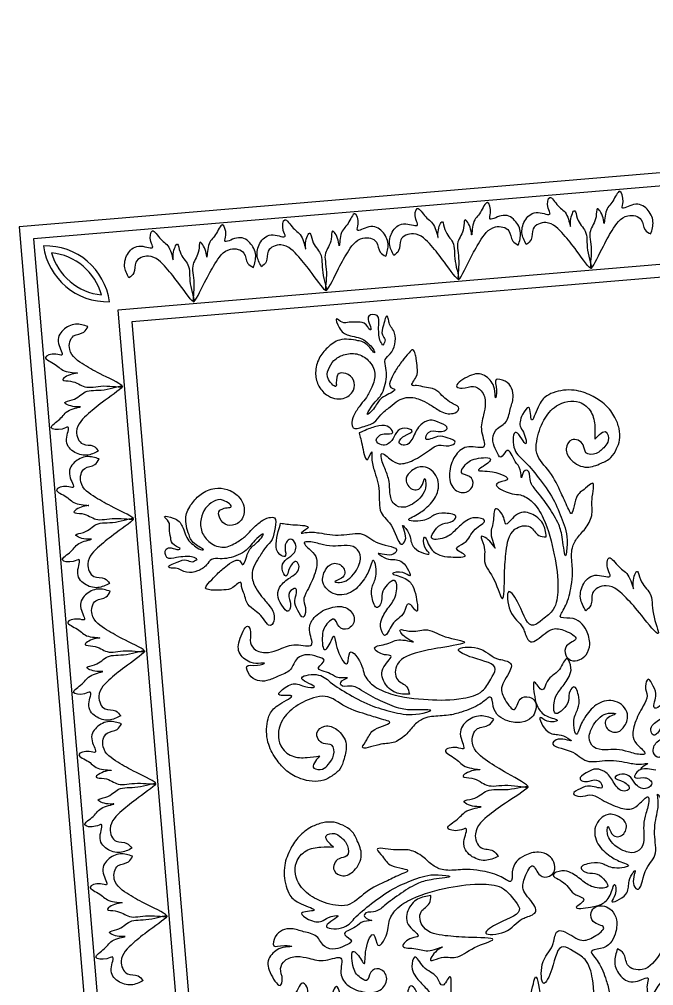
# Model space of a CAD drawing. Header units: millimetres. Extents: x 32582 to 41721, y -247935 to -234947.
# Drawn here: x 39853 to 39901.8, y -246998.3 to -246924 of the extents above; entities that cross this region are included whole.
import ezdxf

# ---------------------------------------------------------------- set-up
doc = ezdxf.new("R2010")
doc.units = ezdxf.units.MM
doc.header["$LTSCALE"] = 300
doc.header["$MEASUREMENT"] = 0
doc.layers.add('I-LINE-01', color=1, linetype='Continuous')
doc.layers.add('ID-facade', color=1, linetype='Continuous')

# ---------------------------------------------------------------- blocks, each defined once
blk = doc.blocks.new('arabesque3')
at = {"layer": 'I-LINE-01', "ltscale": 1100}
for points in [[(312.1, 648.2), (315.2, 655.6), (315.4, 664.7), (313.9, 676.7), (314.1, 690), (325.7, 690.9), (327.5, 683.8), (325.4, 673.4), (325.9, 671.7), (331.1, 679.4), (341.8, 684.6), (354.1, 686.2), (363.9, 687.5), (371, 693.2), (369.2, 680.9), (357.6, 668.3), (337.5, 659.2), (330.5, 651.2), (325.4, 643), (324.8, 639.4), (331.7, 649.1), (345.7, 659), (370.8, 663.4), (389, 655.2), (402.7, 642), (410.3, 623.1), (409, 605.6), (399.5, 590.2), (377, 581.9), (361.5, 591.4), (359.4, 605.4), (368.9, 616), (380, 616), (382.2, 611.6), (383.8, 603.7), (384.3, 600.8), (393.9, 610.9), (392.1, 624.7), (382.7, 636), (368.2, 642.1), (349.9, 640.9), (335.1, 629.6), (328.4, 610.6), (335.5, 592.1), (344.9, 578.9), (353.8, 570.3), (364.5, 558.1), (369.8, 547.2), (369.1, 539.6), (356, 538.9), (339.3, 542.9), (328, 552.1), (313.8, 561.4), (301.5, 568.4), (289.9, 571), (271.5, 565.8), (259.5, 557.7), (247.2, 547.4), (238.9, 541.9), (230.4, 540.1), (220.5, 543.2), (219.1, 545.9), (225.7, 553), (241.6, 569.4), (251.7, 578.5), (262.3, 581.8), (273.3, 585.6), (279, 586.6), (272.1, 597.6), (268.8, 610.4), (268.3, 623), (268.9, 629.9), (271.4, 635.8), (277.2, 632.6), (287.9, 622.7), (299.6, 610.1), (307.3, 599.3), (309.3, 588.1), (304.3, 584.8), (318.2, 577.6), (327.4, 572.4), (339.5, 559.7), (346.6, 555.2), (340.3, 564.3), (324.2, 579.3), (313.3, 603.5), (312.3, 615.6), (311.4, 627.5), (303.5, 634.6), (295.3, 647.1), (293.4, 662.4), (299, 677.7), (299.4, 684), (300.3, 687.1), (307.3, 675.7), (310.5, 662.3), (308, 654.8), (311.9, 647.8)], [(36.8, 477.1), (34.5, 494.3), (36.8, 515.4), (51, 531.2), (83.5, 530.5), (103.7, 513.1), (117.7, 485.3), (119.8, 468.9), (105.8, 440.8), (93.8, 408.8), (87.3, 387.3), (84.4, 379.1), (73.6, 400), (59.1, 411.1), (48.7, 416.8), (52.3, 394.4), (55.2, 374.2), (65.8, 356.9), (79.9, 344.2), (88.9, 331.1), (91.5, 320.4), (93.4, 296.9), (97.8, 278.6), (109, 253), (115.5, 244.2), (118.7, 238.7), (105.7, 234.3), (85.4, 214), (83.5, 194.2), (90.4, 180.6), (100.2, 175.1), (113, 176.1), (118.7, 183.8), (115.7, 196.5), (101.4, 204.6), (114.7, 217.6), (131.6, 222.6), (155.4, 210.9), (164.4, 209.2), (171, 223.6), (172.7, 229.8), (187, 256.2), (185.1, 282.8), (173.8, 263), (157.4, 231.5), (143.9, 237.7), (127.3, 249.6), (117, 276.3), (115.2, 325.1), (123.5, 377.9), (135.3, 402.2), (150.6, 414.4), (161.9, 417.6), (181.1, 434.4), (166.1, 438), (184.5, 451.5), (203.9, 457), (189.5, 464.7), (185.3, 468.7), (204.6, 472.9), (223.1, 464.6), (227.9, 456.9), (217.3, 449.5), (214.3, 437.3), (227.3, 428.4), (242.5, 437.9), (243.7, 461), (231.9, 482.4), (212.5, 490.8), (192, 488), (192, 509.5), (186, 532.2), (181.4, 548.3), (184.7, 565.8), (194.7, 573.5), (210.5, 573.2), (217.5, 576.1), (201.6, 587.6), (179.3, 587.8), (167.2, 572.2), (166.2, 558.8), (166.3, 553.6), (163.5, 563.7), (161.9, 578.5), (149.9, 574.7), (141.9, 550.6), (148.2, 534.5), (157.4, 517.5), (172.8, 508), (178.2, 493.8), (175.3, 479.5), (170.5, 470.3), (160.3, 478.3), (151.5, 461.8), (145.9, 449.3), (145.7, 437.9), (139.1, 447.4), (136.1, 447), (134.2, 433.8), (128.1, 418.1), (113.7, 392), (103.3, 366.1), (100.8, 344.5), (99.9, 321.6), (95.4, 337.3), (97.4, 371.8), (106.2, 402.4), (122.5, 435.2), (139.9, 461.9), (150.3, 481.5), (144.5, 501.7), (133, 484), (133.5, 497.6), (137.2, 507.4), (132.2, 525.2), (122.3, 533.7), (120.7, 516.2), (109.1, 532.5), (95.1, 546.4), (81.9, 550), (52.7, 547.9), (30.8, 536.4), (15.6, 522.4), (4.9, 503.3), (1.3, 487.2), (2.8, 471.2), (8.6, 459.9), (18.3, 448.7), (32.7, 442.7), (53.1, 439.9), (73.5, 453), (78.3, 469.5), (69, 480.6), (54.1, 471.5), (51.7, 460), (37.7, 457.3), (24.6, 464.9), (18.5, 472.7), (19.8, 484.8), (36.8, 477.1)], [(361.8, 531.1), (350.2, 534.3), (332.9, 537.3), (318.2, 532.3), (315.2, 525.1), (327.1, 524.9), (335.3, 522.9), (339.5, 517.7), (332.9, 510.2), (318, 514.3), (309.9, 524.7), (297.4, 529), (287.8, 523.8), (299.9, 518.2), (307.9, 508.7), (301.4, 505.4), (287.2, 515.8), (275, 530.6), (261.6, 535.2), (247.4, 529.2), (239.1, 520.4), (243.1, 517.8), (251.9, 518), (265.5, 518.6), (270.6, 510.2), (253.9, 511), (239.7, 507), (230.5, 499.7), (240.1, 496.2), (253.6, 498.9), (267.7, 493.9), (279.9, 487.8), (292.3, 482.9), (312.1, 480.9), (324.2, 489.4), (335.4, 497.4), (335.9, 494.2), (332.5, 475), (329.7, 458.4), (330.6, 442.5), (327, 426.1), (314, 419.6), (304.8, 421.4), (293.3, 427), (283, 437.1), (279.1, 449.1), (279.7, 455.3), (286.6, 444.2), (300.7, 444.4), (305.2, 459.3), (296.5, 468.5), (279.5, 472.1), (262.6, 454.6), (266.5, 430.8), (284.1, 414.1), (301.8, 405.6), (309.7, 402.2), (290.5, 397.7), (274.1, 402.8), (257.8, 403.4), (244, 396), (249.4, 391.1), (263.3, 389.3), (275.9, 381.8), (281.8, 372.3), (264.3, 369.7), (246.9, 378.3), (229.8, 389.2), (217.4, 391.5), (205, 385.9), (219.9, 375.5), (237.5, 358.8), (249.2, 352.3), (238.8, 341.4), (258.7, 341.9), (273.7, 346.6), (285.5, 359.4), (291.4, 374.6), (292.7, 360.5), (288, 350.7), (307.4, 361.4), (311.2, 377.4), (315.6, 389.9), (318.9, 394.6), (317.6, 376.4), (322.9, 369.1), (333.7, 393.7), (346.7, 417), (345.3, 446.5), (348.2, 477.2), (348.6, 496.9), (348, 502.4), (354.8, 493.2), (359.6, 510.7), (361.8, 531.1)], [(610.6, 388.1), (617.5, 392.2), (626.4, 393.7), (638.6, 393.8), (651.7, 395.9), (651, 407.4), (643.8, 408.3), (633.7, 404.7), (632, 405), (638.9, 411.3), (642.6, 422.5), (642.5, 434.9), (642.4, 444.9), (647.1, 452.7), (635.2, 449.2), (624.3, 436), (618, 414.8), (611.1, 406.7), (603.6, 400.5), (600.1, 399.5), (608.8, 407.7), (616.7, 422.8), (617.6, 448.4), (607, 465.3), (592.1, 477), (572.2, 482), (555.1, 478.3), (541.1, 466.7), (536, 443.3), (547.6, 429.3), (561.7, 429.1), (570.9, 440), (569.4, 451), (564.8, 452.5), (556.7, 453.1), (553.7, 453.2), (562.5, 464), (576.4, 464.2), (588.8, 456.4), (596.9, 442.9), (598.2, 424.6), (589, 408.3), (571.1, 399.1), (551.8, 403.6), (537.5, 411.1), (527.7, 418.8), (514.2, 427.7), (502.6, 431.4), (495.2, 429.8), (496.3, 416.6), (502.5, 400.6), (513.2, 390.7), (524.3, 377.9), (533, 366.7), (537.2, 355.6), (534.5, 336.7), (528.1, 323.7), (519.6, 310), (515.3, 301.1), (514.7, 292.4), (519.1, 283), (521.9, 282), (528.1, 289.5), (542.1, 307.5), (549.8, 318.8), (551.6, 329.7), (553.8, 341.2), (554, 346.9), (566, 341.6), (579, 340), (591.6, 341.3), (598.4, 342.8), (603.9, 346.1), (599.9, 351.4), (588.6, 360.7), (574.6, 370.5), (562.8, 376.7), (551.4, 377.1), (548.8, 371.8), (539.8, 384.5), (533.4, 393), (519.2, 403.1), (513.7, 409.6), (523.6, 404.6), (540.6, 390.7), (566.1, 383.2), (578.3, 383.9), (590.2, 384.6), (598.2, 377.8), (611.8, 371.3), (627.2, 371.5), (641.6, 379.2), (647.8, 380.4), (650.7, 381.8), (638.5, 387.2), (624.8, 388.5), (617.7, 385), (610.2, 387.8)], [(487.7, 421.4), (492.5, 410.2), (497.9, 393.6), (495, 378.3), (488.2, 374.4), (486.4, 386.1), (483.3, 393.9), (477.5, 397.4), (471, 389.8), (477.2, 375.6), (488.5, 369), (494.5, 357.3), (490.7, 347), (483.5, 358.3), (472.9, 364.9), (470.6, 357.9), (482.9, 345.3), (499.2, 335.3), (505.5, 322.6), (501.6, 307.7), (493.9, 298.4), (490.9, 301.9), (489.8, 310.7), (488.6, 324.2), (479.5, 328.1), (482.7, 311.8), (480.6, 297.1), (474.6, 287), (469.9, 296), (470.7, 309.7), (463.8, 323), (456.1, 334.3), (449.6, 345.9), (444.9, 365.2), (451.6, 378.3), (458, 390.6), (454.8, 390.6), (436.3, 384.6), (420.1, 379.6), (404.2, 378.3), (388.6, 372.5), (383.9, 358.7), (386.9, 349.8), (394, 339.3), (405.5, 330.4), (417.8, 328.2), (423.9, 329.6), (412, 334.9), (410.2, 348.9), (424.4, 355.4), (434.7, 348), (440.6, 331.8), (425.6, 312.6), (401.5, 313.3), (382.5, 328.3), (371.6, 344.7), (367.2, 352.1), (365.4, 332.4), (372.7, 316.9), (375.5, 300.9), (370, 286.1), (364.5, 290.9), (360.8, 304.4), (351.7, 315.8), (341.4, 320.4), (341.2, 302.7), (352.1, 286.6), (365.3, 271.1), (369.3, 259.2), (365.4, 246.2), (353, 259.5), (334.1, 274.6), (326, 285.3), (316.7, 273.5), (314.5, 293.3), (317.1, 308.8), (328.1, 322.3), (342.4, 330.2), (328.2, 329.5), (319.2, 323.5), (327.1, 344.2), (342.5, 350.2), (354.2, 356.2), (358.4, 360.2), (340.6, 356.3), (332.6, 360.7), (355.5, 374.7), (376.8, 390.7), (406.2, 393.4), (436.2, 400.5), (455.7, 403.6), (461.2, 403.8), (451.2, 409.2), (467.9, 416.3), (487.7, 421.4)], [(122.8, 351.4), (133, 354.9), (143.2, 368.1), (164.7, 367.9), (181, 339.4), (187.8, 307.3), (195.5, 274.1), (203, 301.1), (212.9, 328.9), (210.9, 352.1), (212.7, 364.2), (200.1, 353.7), (196, 345.5), (198.7, 363.2), (193.3, 382.6), (187.5, 399.9), (178, 386.2), (176.6, 377.1), (161.2, 386.9), (139.3, 386.2), (125.1, 370.5), (122.8, 351.4)], [(82.5, 241.4), (74.3, 248.4), (69.6, 264.4), (49.5, 272.1), (23.9, 251.4), (5.9, 224), (-13.4, 196), (-10.5, 223.8), (-9.6, 253.3), (0.7, 274.2), (3.4, 286.1), (11.4, 271.7), (12.2, 262.7), (16.1, 280.1), (28.3, 296.2), (39.9, 310.2), (43.7, 294), (41.8, 284.9), (59.7, 288.5), (79.8, 279.8), (87.3, 260.1), (82.5, 241.4)], [(478.7, 92), (496.1, 92.1), (516.7, 97.2), (530.4, 113.5), (525.2, 145.6), (505.3, 163.2), (475.8, 173.3), (459.3, 173.1), (433.3, 155.3), (403.3, 139.1), (382.9, 129.7), (375.1, 125.7), (397.3, 117.9), (410.3, 105.1), (417.4, 95.6), (394.7, 96), (374.3, 96.2), (355.7, 104.3), (341.2, 116.5), (327, 123.6), (316, 124.7), (292.6, 123.4), (273.8, 125.2), (246.9, 132.8), (237.3, 138.1), (231.4, 140.5), (228.8, 127), (211.5, 104.1), (192.1, 99.5), (177.7, 104.5), (170.9, 113.5), (170.2, 126.3), (177, 132.9), (190, 131.8), (200, 118.7), (211, 133.6), (213.7, 151.1), (198.8, 173.1), (196, 181.7), (209.3, 190.2), (215.2, 192.8), (239.4, 210.6), (266, 212.3), (247.9, 198.4), (219, 177.8), (226.9, 165.3), (241, 150.5), (268.8, 144), (317.5, 148.9), (368.6, 164.3), (391, 179.4), (401, 196.2), (402.7, 207.8), (416.7, 229.1), (422.3, 214.8), (433.2, 234.8), (436, 254.8), (445.5, 241.5), (450.1, 237.9), (451.6, 257.6), (440.9, 274.8), (432.6, 278.5), (426.7, 267.1), (415.1, 262.4), (404.4, 274), (411.8, 290.4), (434.4, 294.8), (457.3, 286), (468.3, 268), (468.4, 247.2), (489.6, 250.2), (512.9, 247.3), (529.5, 245), (546.4, 250.6), (552.6, 261.6), (550.2, 277.2), (552.1, 284.6), (565.7, 270.3), (569, 248.3), (555.1, 234.1), (542, 231.3), (536.9, 230.8), (547.2, 229.3), (562.1, 229.8), (559.9, 217.4), (537.2, 206.2), (520.4, 210.2), (502.3, 217), (490.7, 231), (476, 234.3), (462.2, 229.5), (453.7, 223.5), (463, 214.5), (447.9, 203.6), (436.3, 196.3), (425.1, 194.5), (435.3, 189.2), (435.3, 186.3), (422.5, 182.6), (407.9, 174.3), (383.9, 156.5), (359.8, 142.7), (338.7, 137.2), (316.1, 133.2), (332.3, 131), (366.2, 137.6), (395.3, 150.6), (425.6, 171.1), (449.6, 192), (467.6, 205), (488.4, 202.1), (472.4, 188.2), (485.9, 190.6), (495.1, 195.6), (513.3, 193), (523.1, 184.5), (506, 180.5), (523.8, 171.2), (539.4, 159.3), (544.9, 146.6), (546.8, 117.4), (538.3, 94.2), (526.6, 77.2), (509.1, 64), (493.6, 58.2), (477.6, 57.5), (465.5, 61.7), (453.1, 69.8), (445.3, 83.2), (439.6, 103.1), (449.8, 125.1), (465.6, 132.1), (477.8, 124.4), (470.9, 108.4), (459.7, 104.5), (459, 90.2), (468.3, 78.3), (476.9, 73.2), (488.8, 76.2), (478.7, 92)], [(342.5, 160), (344.6, 170.5), (356.3, 182.5), (353.1, 203.7), (322.6, 216), (289.9, 218.3), (256, 221.4), (281.7, 232.6), (307.9, 246.2), (331.1, 247.4), (342.9, 250.8), (334.1, 236.8), (326.7, 231.7), (343.8, 236.8), (363.8, 234.1), (381.7, 230.7), (369.4, 219.5), (360.6, 216.8), (372.4, 202.8), (374.7, 181.1), (361.1, 164.9), (342.5, 160)], [(230.5, 109.4), (238.4, 102.1), (254.8, 99.2), (264.7, 80.1), (247.1, 52.3), (221.9, 31.3), (196.2, 9), (223.6, 15), (252.8, 19.2), (272.4, 31.8), (283.9, 35.9), (268.6, 42.2), (259.6, 42), (276.4, 47.8), (291.1, 61.7), (303.6, 74.9), (287.1, 76.9), (278.4, 73.9), (279.8, 92.1), (269, 111), (248.5, 116.3), (230.5, 109.4)], [(250.7, -81.5), (256.9, -72.7), (272.4, -66.5), (278, -45.7), (255, -22.3), (226, -7), (196.2, 9.4), (224.2, 9.3), (253.6, 11.3), (275.4, 3.1), (287.5, 1.5), (273.9, -7.8), (265, -9.5), (282.7, -11.7), (300, -22.2), (315, -32.5), (299.3, -37.9), (290.1, -36.8), (295.4, -54.3), (288.7, -75.1), (269.8, -84.5), (250.7, -81.5)], [(477.1, -36.8), (494.3, -34.5), (515.4, -36.8), (531.2, -51), (530.5, -83.5), (513.1, -103.7), (485.3, -117.7), (468.9, -119.8), (440.8, -105.8), (408.8, -93.8), (387.3, -87.3), (379.1, -84.4), (400, -73.6), (411.1, -59.1), (416.8, -48.7), (394.4, -52.3), (374.2, -55.2), (356.9, -65.8), (344.2, -79.9), (331.1, -88.9), (320.4, -91.5), (296.9, -93.4), (278.6, -97.8), (253, -109), (244.2, -115.5), (238.7, -118.7), (234.3, -105.7), (214, -85.4), (194.2, -83.5), (180.6, -90.4), (175.1, -100.2), (176.1, -113), (183.8, -118.7), (196.5, -115.7), (204.6, -101.4), (217.6, -114.7), (222.6, -131.6), (210.9, -155.4), (209.2, -164.4), (223.6, -171), (229.8, -172.7), (256.2, -187), (282.8, -185.1), (263, -173.8), (231.5, -157.4), (237.7, -143.9), (249.6, -127.3), (276.3, -117), (325.1, -115.2), (377.9, -123.5), (402.2, -135.3), (414.4, -150.6), (417.6, -161.9), (434.4, -181.1), (438, -166.1), (451.5, -184.5), (457, -203.9), (464.7, -189.5), (468.7, -185.3), (472.9, -204.6), (464.6, -223.1), (456.9, -227.9), (449.5, -217.3), (437.3, -214.3), (428.4, -227.3), (437.9, -242.5), (461, -243.7), (482.4, -231.9), (490.8, -212.5), (488, -192), (509.5, -192), (532.2, -186), (548.3, -181.4), (565.8, -184.7), (573.5, -194.7), (573.2, -210.5), (576.1, -217.5), (587.6, -201.6), (587.8, -179.3), (572.2, -167.2), (558.8, -166.2), (553.6, -166.3), (563.7, -163.5), (578.5, -161.9), (574.7, -149.9), (550.6, -141.9), (534.5, -148.2), (517.5, -157.4), (508, -172.8), (493.8, -178.2), (479.5, -175.3), (470.3, -170.5), (478.3, -160.3), (461.8, -151.5), (449.3, -145.9), (437.9, -145.7), (447.4, -139.1), (447, -136.1), (433.8, -134.2), (418.1, -128.1), (392, -113.7), (366.1, -103.3), (344.5, -100.8), (321.6, -99.9), (337.3, -95.4), (371.8, -97.4), (402.4, -106.2), (435.2, -122.5), (461.9, -139.9), (481.5, -150.3), (501.7, -144.5), (484, -133), (497.6, -133.5), (507.4, -137.2), (525.2, -132.2), (533.7, -122.3), (516.2, -120.7), (532.5, -109.1), (546.4, -95.1), (550, -81.9), (547.9, -52.7), (536.4, -30.8), (522.4, -15.6), (503.3, -4.9), (487.2, -1.3), (471.2, -2.8), (459.9, -8.6), (448.7, -18.3), (442.7, -32.7), (439.9, -53.1), (453, -73.5), (469.5, -78.3), (480.6, -69), (471.5, -54.1), (460, -51.7), (457.3, -37.7), (464.9, -24.6), (472.7, -18.5), (484.8, -19.8), (477.1, -36.8)], [(351.4, -122.8), (354.9, -133), (368.1, -143.2), (367.9, -164.7), (339.4, -181), (307.3, -187.8), (274.1, -195.5), (301.1, -203), (328.9, -212.9), (352.1, -210.9), (364.2, -212.7), (353.7, -200.1), (345.5, -196), (363.2, -198.7), (382.6, -193.3), (399.9, -187.5), (386.2, -178), (377.1, -176.6), (386.9, -161.2), (386.2, -139.3), (370.5, -125.1), (351.4, -122.8)], [(92, -478.7), (92.1, -496.1), (97.2, -516.7), (113.5, -530.4), (145.6, -525.2), (163.2, -505.3), (173.3, -475.8), (173.1, -459.3), (155.3, -433.3), (139.1, -403.3), (129.7, -382.9), (125.7, -375.1), (117.9, -397.3), (105.1, -410.3), (95.6, -417.4), (96, -394.7), (96.2, -374.3), (104.3, -355.7), (116.5, -341.2), (123.6, -327), (124.7, -316), (123.4, -292.6), (125.2, -273.8), (132.8, -246.9), (138.1, -237.3), (140.5, -231.4), (127, -228.8), (104.1, -211.5), (99.5, -192.1), (104.5, -177.7), (113.5, -170.9), (126.3, -170.2), (132.9, -177), (131.8, -190), (118.7, -200), (133.6, -211), (151.1, -213.7), (173.1, -198.8), (181.7, -196), (190.2, -209.3), (192.8, -215.2), (210.6, -239.4), (212.3, -266), (198.4, -247.9), (177.8, -219), (165.3, -226.9), (150.5, -241), (144, -268.8), (148.9, -317.5), (164.3, -368.6), (179.4, -391), (196.2, -401), (207.8, -402.7), (229.1, -416.7), (214.8, -422.3), (234.8, -433.2), (254.8, -436), (241.5, -445.5), (237.9, -450.1), (257.6, -451.6), (274.8, -440.9), (278.5, -432.6), (267.1, -426.7), (262.4, -415.1), (274, -404.4), (290.4, -411.8), (294.8, -434.4), (286, -457.3), (268, -468.3), (247.2, -468.4), (250.2, -489.6), (247.3, -512.9), (245, -529.5), (250.6, -546.4), (261.6, -552.6), (277.2, -550.2), (284.6, -552.1), (270.3, -565.7), (248.3, -569), (234.1, -555.1), (231.3, -542), (230.8, -536.9), (229.3, -547.2), (229.8, -562.1), (217.4, -559.9), (206.2, -537.2), (210.2, -520.4), (217, -502.3), (231, -490.7), (234.3, -476), (229.5, -462.2), (223.5, -453.7), (214.5, -463), (203.6, -447.9), (196.3, -436.3), (194.5, -425.1), (189.2, -435.3), (186.3, -435.3), (182.6, -422.5), (174.3, -407.9), (156.5, -383.9), (142.7, -359.8), (137.2, -338.7), (133.2, -316.1), (131, -332.3), (137.6, -366.2), (150.6, -395.3), (171.1, -425.6), (192, -449.6), (205, -467.6), (202.1, -488.4), (188.2, -472.4), (190.6, -485.9), (195.6, -495.1), (193, -513.3), (184.5, -523.1), (180.5, -506), (171.2, -523.8), (159.3, -539.4), (146.6, -544.9), (117.4, -546.8), (94.2, -538.3), (77.2, -526.6), (64, -509.1), (58.2, -493.6), (57.5, -477.6), (61.7, -465.5), (69.8, -453.1), (83.2, -445.3), (103.1, -439.6), (125.1, -449.8), (132.1, -465.6), (124.4, -477.8), (108.4, -470.9), (104.5, -459.7), (90.2, -459), (78.3, -468.3), (73.2, -476.9), (76.2, -488.8), (92, -478.7)], [(103.5, -232.3), (96, -240), (92.7, -256.4), (73.4, -265.8), (46, -247.5), (25.7, -221.8), (4, -195.5), (9.3, -223.1), (12.8, -252.4), (24.9, -272.2), (28.7, -283.9), (35.3, -268.8), (35.4, -259.7), (40.8, -276.7), (54.4, -291.7), (67.2, -304.6), (69.6, -288.1), (66.8, -279.3), (85, -281.2), (104.2, -270.8), (110, -250.5), (103.5, -232.3)], [(531.1, -361.8), (534.3, -350.2), (537.3, -332.9), (532.3, -318.2), (525.1, -315.2), (524.9, -327.1), (522.9, -335.3), (517.7, -339.5), (510.2, -332.9), (514.3, -318), (524.7, -309.9), (529, -297.4), (523.8, -287.8), (518.2, -299.9), (508.7, -307.9), (505.4, -301.4), (515.8, -287.2), (530.6, -275), (535.2, -261.6), (529.2, -247.4), (520.4, -239.1), (517.8, -243.1), (518, -251.9), (518.6, -265.5), (510.2, -270.6), (511, -253.9), (507, -239.7), (499.7, -230.5), (496.2, -240.1), (498.9, -253.6), (493.9, -267.7), (487.8, -279.9), (482.9, -292.3), (480.9, -312.1), (489.4, -324.2), (497.4, -335.4), (494.2, -335.9), (475, -332.5), (458.4, -329.7), (442.5, -330.6), (426.1, -327), (419.6, -314), (421.4, -304.8), (427, -293.3), (437.1, -283), (449.1, -279.1), (455.3, -279.7), (444.2, -286.6), (444.4, -300.7), (459.3, -305.2), (468.5, -296.5), (472.1, -279.5), (454.6, -262.6), (430.8, -266.5), (414.1, -284.1), (405.6, -301.8), (402.2, -309.7), (397.7, -290.5), (402.8, -274.1), (403.4, -257.8), (396, -244), (391.1, -249.4), (389.3, -263.3), (381.8, -275.9), (372.3, -281.8), (369.7, -264.3), (378.3, -246.9), (389.2, -229.8), (391.5, -217.4), (385.9, -205), (375.5, -219.9), (358.8, -237.5), (352.3, -249.2), (341.4, -238.8), (341.9, -258.7), (346.6, -273.7), (359.4, -285.5), (374.6, -291.4), (360.5, -292.7), (350.7, -288), (361.4, -307.4), (377.4, -311.2), (389.9, -315.6), (394.6, -318.9), (376.4, -317.6), (369.1, -322.9), (393.7, -333.7), (417, -346.7), (446.5, -345.3), (477.2, -348.2), (496.9, -348.6), (502.4, -348), (493.2, -354.8), (510.7, -359.6), (531.1, -361.8)], [(648.2, -312.1), (655.6, -315.2), (664.7, -315.4), (676.7, -313.9), (690, -314.1), (690.9, -325.7), (683.8, -327.5), (673.4, -325.4), (671.7, -325.9), (679.4, -331.1), (684.6, -341.8), (686.2, -354.1), (687.5, -363.9), (693.2, -371), (680.9, -369.2), (668.3, -357.6), (659.2, -337.5), (651.2, -330.5), (643, -325.4), (639.4, -324.8), (649.1, -331.7), (659, -345.7), (663.4, -370.8), (655.2, -389), (642, -402.7), (623.1, -410.3), (605.6, -409), (590.2, -399.5), (581.9, -377), (591.4, -361.5), (605.4, -359.4), (616, -368.9), (616, -380), (611.6, -382.2), (603.7, -383.8), (600.8, -384.3), (610.9, -393.9), (624.7, -392.1), (636, -382.7), (642.1, -368.2), (640.9, -349.9), (629.6, -335.1), (610.6, -328.4), (592.1, -335.5), (578.9, -344.9), (570.3, -353.8), (558.1, -364.5), (547.2, -369.8), (539.6, -369.1), (538.9, -356), (542.9, -339.3), (552.1, -328), (561.4, -313.8), (568.4, -301.5), (571, -289.9), (565.8, -271.5), (557.7, -259.5), (547.4, -247.2), (541.9, -238.9), (540.1, -230.4), (543.2, -220.5), (545.9, -219.1), (553, -225.7), (569.4, -241.6), (578.5, -251.7), (581.8, -262.3), (585.6, -273.3), (586.6, -279), (597.6, -272.1), (610.4, -268.8), (623, -268.3), (629.9, -268.9), (635.8, -271.4), (632.6, -277.2), (622.7, -287.9), (610.1, -299.6), (599.3, -307.3), (588.1, -309.3), (584.8, -304.3), (577.6, -318.2), (572.4, -327.4), (559.7, -339.5), (555.2, -346.6), (564.3, -340.3), (579.3, -324.2), (603.5, -313.3), (615.6, -312.3), (627.5, -311.4), (634.6, -303.5), (647.1, -295.3), (662.4, -293.4), (677.7, -299), (684, -299.4), (687.1, -300.3), (675.7, -307.3), (662.3, -310.5), (654.8, -308), (647.8, -311.9)], [(161.4, -342.3), (172, -344.4), (184, -356), (205.2, -352.7), (217.3, -322.1), (219.4, -289.3), (222.2, -255.4), (233.6, -281.1), (247.4, -307.2), (248.7, -330.4), (252.2, -342.1), (238.2, -333.5), (233, -326), (238.2, -343.1), (235.6, -363.2), (232.4, -381.1), (221.1, -368.9), (218.3, -360), (204.5, -372), (182.8, -374.4), (166.4, -360.9), (161.4, -342.3)]]:
    blk.add_spline(points, degree=3, dxfattribs=at)
for points in [[(-7.4, 16.4), (-8.8, 20), (-11.8, 28.5), (-12.5, 40.8), (1.1, 50.6), (-0.6, 35.3), (2.5, 27.9), (10.8, 21.7), (19.1, 34.4), (10.7, 47.3), (-3, 51), (-10.9, 61.7), (-4.5, 80.3), (0.7, 62.2), (13.4, 52.7), (17.5, 68.8), (1.7, 77.1), (-13.5, 82.7), (-22.8, 99), (-18.2, 110.4), (-11.6, 126.2), (-5, 118), (-4.8, 109.2), (-7.8, 96.9), (11.9, 89.7), (-0.9, 111.3), (2.8, 121.5), (8.7, 139.9), (16.7, 123.5), (11.3, 111.7), (21.1, 99), (29.3, 88.1), (37.4, 75.1), (43.7, 57.8), (37.1, 46), (24.3, 30.9), (38.4, 32.2), (49.2, 38), (66.1, 44.5), (82.3, 44.8), (99.2, 48.8), (103.7, 64.2), (98.5, 75.5), (91.6, 85.5), (80.3, 94), (70.6, 96.1), (55.7, 92.6), (78.3, 90.9), (78, 72.1), (61.6, 64.7), (49, 75.3), (40.5, 93.2), (57.7, 114.7), (84.4, 113), (102.6, 96.9), (111.7, 84.8), (121.2, 65.2), (122.3, 95.3), (111, 106.7), (107.7, 121.3), (110.5, 142.8), (122.6, 132.1), (122, 119.5), (130.9, 110), (148, 100.2), (144.1, 126.5), (132.1, 138.2), (118.7, 151.2), (112.2, 164.3), (117, 186.7), (131.3, 158.5), (148, 158.8), (157.8, 132.3), (169.6, 164.3), (170, 131.4), (168.3, 116.9), (160.4, 102.9), (134.3, 94.1), (157.2, 93.3), (170.6, 110.2), (161.4, 77), (143.7, 76.4), (134.1, 71.4), (122.3, 59.9), (142.9, 73), (161.6, 60.8), (125.2, 52.4), (112.4, 28.7), (79.5, 32.7), (53.3, 22.9), (38.7, 18.3), (21, 18.8), (36.4, 14.5), (37.1, 11.9), (36.7, 11.3)], [(16.4, 7.4), (20, 8.8), (28.5, 11.8), (40.8, 12.5), (50.6, -1.1), (35.3, 0.6), (27.9, -2.5), (21.7, -10.8), (34.4, -19.1), (47.3, -10.7), (51, 3), (61.7, 10.9), (80.3, 4.5), (62.2, -0.7), (52.7, -13.4), (68.8, -17.5), (77.1, -1.7), (82.7, 13.5), (99, 22.8), (110.4, 18.2), (126.2, 11.6), (118, 5), (109.2, 4.8), (96.9, 7.8), (89.7, -11.9), (111.3, 0.9), (121.5, -2.8), (139.9, -8.7), (123.5, -16.7), (111.7, -11.3), (99, -21.1), (88.1, -29.3), (75.1, -37.4), (57.8, -43.7), (46, -37.1), (30.9, -24.3), (32.2, -38.4), (38, -49.2), (44.5, -66.1), (44.8, -82.3), (48.8, -99.2), (64.2, -103.7), (75.5, -98.5), (85.5, -91.6), (94, -80.3), (96.1, -70.6), (92.6, -55.7), (90.9, -78.3), (72.1, -78), (64.7, -61.6), (75.3, -49), (93.2, -40.5), (114.7, -57.7), (113, -84.4), (96.9, -102.6), (84.8, -111.7), (65.2, -121.2), (95.3, -122.3), (106.7, -111), (121.3, -107.7), (142.8, -110.5), (132.1, -122.6), (119.5, -122), (110, -130.9), (100.2, -148), (126.5, -144.1), (138.2, -132.1), (151.2, -118.7), (164.3, -112.2), (186.7, -117), (158.5, -131.3), (158.8, -148), (132.3, -157.8), (164.3, -169.6), (131.4, -170), (116.9, -168.3), (102.9, -160.4), (94.1, -134.3), (93.3, -157.2), (110.2, -170.6), (77, -161.4), (76.4, -143.7), (71.4, -134.1), (59.9, -122.3), (73, -142.9), (60.8, -161.6), (52.4, -125.2), (28.7, -112.4), (32.7, -79.5), (22.9, -53.3), (18.3, -38.7), (18.8, -21), (14.5, -36.4), (11.9, -37.1), (11.3, -36.7)]]:
    blk.add_open_spline(points, degree=3, knots=[9.002268, 9.002268, 9.002268, 9.002268, 14.795131, 22.552283, 26.461071, 32.387657, 36.609525, 39.954395, 44.930461, 52.663862, 59.213008, 65.821167, 71.29339, 77.971128, 84.193841, 87.852039, 96.65929, 106.216164, 113.320593, 121.014608, 127.066217, 129.409926, 133.83233, 140.645066, 145.549744, 153.866031, 161.281624, 167.125502, 172.219184, 179.076734, 186.565919, 193.404788, 200.070203, 209.993669, 217.371611, 224.279923, 225.86843, 235.613413, 244.053991, 252.020914, 260.382988, 267.663377, 272.34352, 278.70703, 285.950628, 292.243528, 295.372221, 301.913045, 308.987077, 316.779915, 323.110083, 331.753979, 343.934947, 355.999678, 368.122508, 377.945166, 382.2617, 392.159854, 400.760934, 408.879554, 416.732041, 420.374282, 427.369487, 434.667921, 440.28729, 449.125009, 458.827873, 469.014942, 475.316222, 482.112306, 491.224407, 503.354831, 510.028066, 517.582209, 527.55788, 535.426857, 544.098106, 552.275667, 559.367822, 564.778065, 575.84425, 584.09177, 590.699649, 593.575978, 602.671684, 607.21962, 620.649316, 633.970216, 648.73498, 664.168462, 674.044155, 676.776293, 682.44553, 684.243491, 684.243491, 684.243491, 684.243491], dxfattribs=at)
blk = doc.blocks.new('A$C5AD66E58')
at = {"layer": 'I-LINE-01'}
for points in [[(0, 3800), (0, 0), (3800, 0), (3800, 3800)], [(20, 3780), (20, 20), (3780, 20), (3780, 3780)], [(140, 3660), (140.1, 140), (3660, 140), (3660, 3660)], [(160, 3640), (160.1, 160), (3640, 160), (3640, 3640)]]:
    blk.add_lwpolyline(points, close=True, dxfattribs=at)
for centre, radius, start, end in [((3770.6, 131.3), 99.2, 182.9549, 266.9709), ((3666.3, 27.1), 99.2, 2.9549, 86.9709), ((3770.6, 131.3), 89.2, 190.689, 259.2367), ((3666.3, 27.1), 89.2, 10.689, 79.2367)]:
    blk.add_arc(centre, radius, start, end, dxfattribs=at)
at = {"layer": 'I-LINE-01', "ltscale": 1100}
for points in [[(3707.8, 1170), (3714.8, 1161.9), (3730.9, 1157.3), (3738.7, 1137.3), (3718.3, 1111.5), (3691, 1093.3), (3663.1, 1073.8), (3691, 1076.8), (3720.5, 1078), (3741.3, 1088.5), (3753.1, 1091.3), (3738.6, 1099.1), (3729.6, 1099.9), (3747, 1104), (3763, 1116.2), (3776.9, 1128), (3760.6, 1131.7), (3751.6, 1129.7), (3755, 1147.6), (3746.2, 1167.6), (3726.4, 1175), (3707.8, 1170)], [(3707.8, 978), (3714.8, 986.1), (3730.9, 990.7), (3738.7, 1010.7), (3718.3, 1036.5), (3691, 1054.7), (3663.1, 1074.2), (3691, 1071.2), (3720.5, 1070), (3741.3, 1059.6), (3753.1, 1056.7), (3738.6, 1048.9), (3729.6, 1048.1), (3747, 1044.1), (3763, 1031.8), (3776.9, 1020), (3760.6, 1016.3), (3751.6, 1018.4), (3755, 1000.4), (3746.2, 980.4), (3726.4, 973), (3707.8, 978)], [(3707.8, 965.8), (3714.8, 957.7), (3730.9, 953.1), (3738.7, 933.1), (3718.3, 907.3), (3691, 889.1), (3663.1, 869.6), (3691, 872.6), (3720.5, 873.8), (3741.3, 884.3), (3753.1, 887.1), (3738.6, 894.9), (3729.6, 895.7), (3747, 899.8), (3763, 912), (3776.9, 923.8), (3760.6, 927.5), (3751.6, 925.5), (3755, 943.4), (3746.2, 963.4), (3726.4, 970.8), (3707.8, 965.8)], [(3707.8, 773.8), (3714.8, 781.9), (3730.9, 786.5), (3738.7, 806.6), (3718.3, 832.3), (3691, 850.5), (3663.1, 870), (3691, 867), (3720.5, 865.8), (3741.3, 855.4), (3753.1, 852.5), (3738.6, 844.7), (3729.6, 843.9), (3747, 839.9), (3763, 827.6), (3776.9, 815.8), (3760.6, 812.1), (3751.6, 814.2), (3755, 796.2), (3746.2, 776.2), (3726.4, 768.8), (3707.8, 773.8)], [(3707.8, 761.6), (3714.8, 753.5), (3730.9, 748.9), (3738.7, 728.9), (3718.3, 703.1), (3691, 684.9), (3663.1, 665.4), (3691, 668.4), (3720.5, 669.6), (3741.3, 680.1), (3753.1, 682.9), (3738.6, 690.7), (3729.6, 691.5), (3747, 695.6), (3763, 707.8), (3776.9, 719.6), (3760.6, 723.3), (3751.6, 721.3), (3755, 739.2), (3746.2, 759.2), (3726.4, 766.6), (3707.8, 761.6)], [(3707.8, 569.6), (3714.8, 577.7), (3730.9, 582.3), (3738.7, 602.4), (3718.3, 628.1), (3691, 646.4), (3663.1, 665.8), (3691, 662.8), (3720.5, 661.6), (3741.3, 651.2), (3753.1, 648.3), (3738.6, 640.5), (3729.6, 639.7), (3747, 635.7), (3763, 623.4), (3776.9, 611.6), (3760.6, 607.9), (3751.6, 610), (3755, 592), (3746.2, 572), (3726.4, 564.6), (3707.8, 569.6)], [(3707.8, 557.4), (3714.8, 549.3), (3730.9, 544.7), (3738.7, 524.7), (3718.3, 498.9), (3691, 480.7), (3663.1, 461.2), (3691, 464.2), (3720.5, 465.4), (3741.3, 475.9), (3753.1, 478.7), (3738.6, 486.5), (3729.6, 487.3), (3747, 491.4), (3763, 503.6), (3776.9, 515.4), (3760.6, 519.1), (3751.6, 517.1), (3755, 535), (3746.2, 555), (3726.4, 562.4), (3707.8, 557.4)], [(3707.8, 365.4), (3714.8, 373.5), (3730.9, 378.1), (3738.7, 398.2), (3718.3, 423.9), (3691, 442.2), (3663.1, 461.6), (3691, 458.6), (3720.5, 457.4), (3741.3, 447), (3753.1, 444.1), (3738.6, 436.3), (3729.6, 435.5), (3747, 431.5), (3763, 419.2), (3776.9, 407.4), (3760.6, 403.7), (3751.6, 405.8), (3755, 387.8), (3746.2, 367.8), (3726.4, 360.4), (3707.8, 365.4)], [(3707.8, 353.2), (3714.8, 345.1), (3730.9, 340.5), (3738.7, 320.5), (3718.3, 294.7), (3691, 276.5), (3663.1, 257), (3691, 260.1), (3720.5, 261.2), (3741.3, 271.7), (3753.1, 274.5), (3738.6, 282.3), (3729.6, 283.1), (3747, 287.2), (3763, 299.5), (3776.9, 311.2), (3760.6, 314.9), (3751.6, 312.9), (3755, 330.8), (3746.2, 350.8), (3726.4, 358.2), (3707.8, 353.2)], [(3707.8, 161.3), (3714.8, 169.3), (3730.9, 173.9), (3738.7, 194), (3718.3, 219.7), (3691, 238), (3663.1, 257.5), (3691, 254.4), (3720.5, 253.2), (3741.3, 242.8), (3753.1, 239.9), (3738.6, 232.1), (3729.6, 231.4), (3747, 227.3), (3763, 215), (3776.9, 203.2), (3760.6, 199.5), (3751.6, 201.6), (3755, 183.6), (3746.2, 163.6), (3726.4, 156.2), (3707.8, 161.3)], [(2834.2, 92.2), (2842.3, 85.2), (2846.9, 69.1), (2866.9, 61.3), (2892.7, 81.7), (2910.9, 109), (2930.4, 136.9), (2927.4, 109), (2926.2, 79.5), (2915.7, 58.7), (2912.9, 46.9), (2905.1, 61.4), (2904.3, 70.4), (2900.2, 53), (2888, 37), (2876.2, 23.1), (2872.5, 39.3), (2874.5, 48.3), (2856.6, 45), (2836.6, 53.8), (2829.2, 73.6), (2834.2, 92.2)], [(3026.2, 92.2), (3018.1, 85.2), (3013.5, 69.1), (2993.4, 61.3), (2967.7, 81.7), (2949.4, 109), (2930, 136.9), (2933, 109), (2934.2, 79.5), (2944.6, 58.7), (2947.5, 46.9), (2955.3, 61.4), (2956.1, 70.4), (2960.1, 53), (2972.4, 37), (2984.2, 23.1), (2987.9, 39.3), (2985.8, 48.3), (3003.8, 45), (3023.8, 53.8), (3031.2, 73.6), (3026.2, 92.2)], [(3038.4, 92.2), (3046.5, 85.2), (3051.1, 69.1), (3071.1, 61.3), (3096.9, 81.7), (3115.1, 109), (3134.6, 136.9), (3131.6, 109), (3130.4, 79.5), (3119.9, 58.7), (3117.1, 46.9), (3109.3, 61.4), (3108.5, 70.4), (3104.4, 53), (3092.2, 37), (3080.4, 23.1), (3076.7, 39.3), (3078.7, 48.3), (3060.8, 45), (3040.8, 53.8), (3033.4, 73.6), (3038.4, 92.2)], [(3230.4, 92.2), (3222.3, 85.2), (3217.7, 69.1), (3197.6, 61.3), (3171.9, 81.7), (3153.6, 109), (3134.2, 136.9), (3137.2, 109), (3138.4, 79.5), (3148.8, 58.7), (3151.7, 46.9), (3159.5, 61.4), (3160.3, 70.4), (3164.3, 53), (3176.6, 37), (3188.4, 23.1), (3192.1, 39.3), (3190, 48.3), (3208, 45), (3228, 53.8), (3235.4, 73.6), (3230.4, 92.2)], [(3242.6, 92.2), (3250.7, 85.2), (3255.3, 69.1), (3275.3, 61.3), (3301.1, 81.7), (3319.3, 109), (3338.8, 136.9), (3335.7, 109), (3334.6, 79.5), (3324.1, 58.7), (3321.3, 46.9), (3313.5, 61.4), (3312.7, 70.4), (3308.6, 53), (3296.3, 37), (3284.6, 23.1), (3280.9, 39.3), (3282.9, 48.3), (3265, 45), (3245, 53.8), (3237.6, 73.6), (3242.6, 92.2)], [(3434.5, 92.2), (3426.5, 85.2), (3421.9, 69.1), (3401.8, 61.3), (3376.1, 81.7), (3357.8, 109), (3338.3, 136.9), (3341.4, 109), (3342.6, 79.5), (3353, 58.7), (3355.9, 46.9), (3363.7, 61.4), (3364.4, 70.4), (3368.5, 53), (3380.8, 37), (3392.6, 23.1), (3396.3, 39.3), (3394.2, 48.3), (3412.2, 45), (3432.2, 53.8), (3439.6, 73.6), (3434.5, 92.2)], [(3446.8, 92.2), (3454.9, 85.2), (3459.5, 69.1), (3479.5, 61.3), (3505.3, 81.7), (3523.5, 109), (3543, 136.9), (3539.9, 109), (3538.8, 79.5), (3528.3, 58.7), (3525.5, 46.9), (3517.7, 61.4), (3516.9, 70.4), (3512.8, 53), (3500.5, 37), (3488.7, 23.1), (3485.1, 39.3), (3487.1, 48.3), (3469.2, 45), (3449.2, 53.8), (3441.8, 73.6), (3446.8, 92.2)], [(3638.7, 92.2), (3630.7, 85.2), (3626.1, 69.1), (3606, 61.3), (3580.3, 81.7), (3562, 109), (3542.5, 136.9), (3545.6, 109), (3546.8, 79.5), (3557.2, 58.7), (3560.1, 46.9), (3567.9, 61.4), (3568.6, 70.4), (3572.7, 53), (3585, 37), (3596.8, 23.1), (3600.5, 39.3), (3598.4, 48.3), (3616.4, 45), (3636.4, 53.8), (3643.8, 73.6), (3638.7, 92.2)]]:
    blk.add_spline(points, degree=3, dxfattribs=at)
at = {"layer": 'I-LINE-01', "xscale": -1.099999999999972, "yscale": 1.099999999998545, "zscale": 1.1, "rotation": 183.1025649288957}
blk.add_blockref('arabesque3', (2877.4, 921.1), dxfattribs=at)

msp = doc.modelspace()

# ---------------------------------------------------------------- block references
at = {"layer": 'ID-facade', "xscale": 0.04999999999999997, "yscale": 0.04999999999999997, "zscale": 0.04999999999999997, "rotation": 184.8160656282958}
msp.add_blockref('A$C5AD66E58', (40042.373, -246924.042), dxfattribs=at)

doc.saveas('drawing.dxf')
